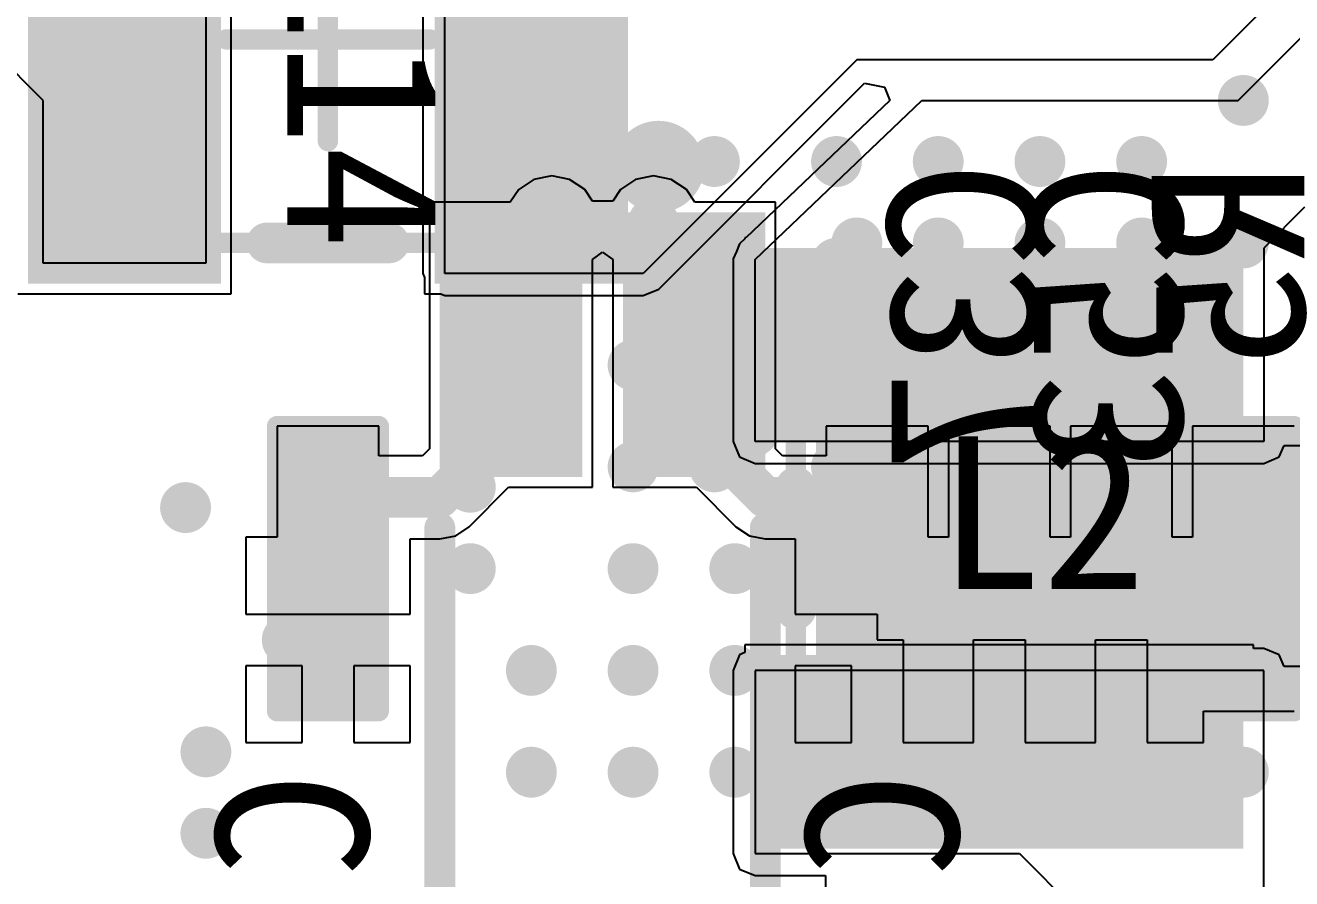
# Model space of a CAD drawing. Header units: millimetres. Extents: x 15 to 120, y 22 to 104.
# Drawn here: x 74.51 to 80.74, y 59.18 to 63.37 of the extents above; entities that cross this region are included whole.
import ezdxf

# ---------------------------------------------------------------- set-up
doc = ezdxf.new("R2010")
doc.units = ezdxf.units.MM
for name, color, linetype in [('BottomLayer', 5, 'Continuous'), ('BottomOverlay', 54, 'Continuous'), ('BottomPaste', 16, 'Continuous'), ('BottomSolder', 6, 'Continuous'), ('Mechanical13', 56, 'Continuous'), ('Mechanical15', 56, 'Continuous'), ('MultiLayer', 9, 'Continuous'), ('TopLayer', 1, 'Continuous'), ('TopOverlay', 2, 'Continuous'), ('TopPaste', 8, 'Continuous'), ('TopSolder', 216, 'Continuous')]:
    doc.layers.add(name, color=color, linetype=linetype)

msp = doc.modelspace()

# ---------------------------------------------------------------- linework, layer by layer
at = {"layer": 'BottomLayer'}
for p, q in [((77.1, 62.6294), (77.0122, 62.6119)), ((77.1878, 62.6119), (77.1, 62.6294)), ((77.6, 62.6294), (77.5122, 62.6119)), ((77.6878, 62.6119), (77.6, 62.6294)), ((76.9378, 62.5622), (76.8962, 62.5)), ((77.0122, 62.6119), (76.9378, 62.5622)), ((77.2622, 62.5622), (77.1878, 62.6119)), ((77.3, 62.5057), (77.2622, 62.5622)), ((77.4378, 62.5622), (77.4, 62.5057)), ((77.5122, 62.6119), (77.4378, 62.5622)), ((77.7622, 62.5622), (77.6878, 62.6119)), ((77.8038, 62.5), (77.7622, 62.5622)), ((76.8962, 62.5), (76.5, 62.5)), ((76.5, 62.5), (76.5, 61.2884)), ((77.4, 62.5057), (77.3, 62.5057)), ((78.2, 62.5), (77.8038, 62.5)), ((78.2, 61.2884), (78.2, 62.5)), ((77.3, 62.2181), (77.35, 62.2552)), ((77.35, 62.2552), (77.4, 62.2182)), ((77.3, 61.1), (77.3, 62.2181)), ((77.4, 62.2182), (77.4, 61.1)), ((76.25, 61.4), (75.75, 61.4)), ((75.75, 61.4), (75.75, 60.854)), ((76.25, 61.2539), (76.25, 61.4)), ((78.95, 61.4), (78.45, 61.4)), ((78.45, 61.4), (78.45, 61.2539)), ((78.95, 60.854), (78.95, 61.4)), ((79.55, 61.4), (79.05, 61.4)), ((79.05, 61.4), (79.05, 60.854)), ((79.55, 60.854), (79.55, 61.4)), ((80.15, 61.4), (79.65, 61.4)), ((79.65, 61.4), (79.65, 60.854)), ((80.15, 60.854), (80.15, 61.4)), ((80.75, 61.4), (80.25, 61.4)), ((80.25, 61.4), (80.25, 60.854)), ((76.5, 61.2884), (76.4655, 61.2539)), ((78.2345, 61.2539), (78.2, 61.2884)), ((76.4655, 61.2539), (76.25, 61.2539)), ((78.45, 61.2539), (78.2345, 61.2539)), ((76.6942, 60.9058), (76.8884, 61.1)), ((76.8884, 61.1), (77.3, 61.1)), ((77.4, 61.1), (77.8116, 61.1)), ((77.8116, 61.1), (78.0058, 60.9058)), ((76.628, 60.8616), (76.6942, 60.9058)), ((78.0058, 60.9058), (78.0058, 60.9058)), ((78.0058, 60.9058), (78.0058, 60.9058)), ((78.0058, 60.9058), (78.0058, 60.9058)), ((78.0058, 60.9058), (78.0058, 60.9058)), ((78.0058, 60.9058), (78.0058, 60.9058)), ((78.0058, 60.9058), (78.0058, 60.9058)), ((78.0058, 60.9058), (78.0058, 60.9058)), ((78.0058, 60.9058), (78.072, 60.8616)), ((75.75, 60.854), (75.596, 60.854)), ((75.596, 60.854), (75.596, 60.477)), ((76.404, 60.477), (76.404, 60.8461)), ((76.404, 60.8461), (76.55, 60.8461)), ((76.55, 60.8461), (76.628, 60.8616)), ((78.072, 60.8616), (78.15, 60.8461)), ((78.15, 60.8461), (78.296, 60.8461)), ((78.296, 60.8461), (78.296, 60.477)), ((79.05, 60.854), (78.95, 60.854)), ((79.65, 60.854), (79.55, 60.854)), ((80.25, 60.854), (80.15, 60.854)), ((75.596, 60.477), (76.404, 60.477)), ((78.296, 60.477), (78.7, 60.477)), ((78.7, 60.477), (78.7, 60.35)), ((78.7, 60.35), (78.827, 60.35)), ((78.827, 60.35), (78.827, 59.846)), ((79.173, 59.846), (79.173, 60.35)), ((79.173, 60.35), (79.427, 60.35)), ((79.427, 60.35), (79.427, 59.846)), ((79.773, 59.846), (79.773, 60.35)), ((79.773, 60.35), (80.027, 60.35)), ((80.027, 60.35), (80.027, 59.846)), ((75.873, 60.223), (75.596, 60.223)), ((75.596, 60.223), (75.596, 59.846)), ((75.873, 59.846), (75.873, 60.223)), ((76.404, 60.223), (76.127, 60.223)), ((76.127, 60.223), (76.127, 59.846)), ((76.404, 59.846), (76.404, 60.223)), ((78.573, 60.223), (78.296, 60.223)), ((78.296, 60.223), (78.296, 59.846)), ((78.573, 59.846), (78.573, 60.223)), ((80.304, 59.846), (80.304, 60)), ((80.304, 60), (80.75, 60)), ((75.596, 59.846), (75.873, 59.846)), ((76.127, 59.846), (76.404, 59.846)), ((78.296, 59.846), (78.573, 59.846)), ((78.827, 59.846), (79.104, 59.846)), ((79.104, 59.846), (79.104, 59.846)), ((79.104, 59.846), (79.173, 59.846)), ((79.427, 59.846), (79.704, 59.846)), ((79.704, 59.846), (79.704, 59.846)), ((79.704, 59.846), (79.773, 59.846)), ((80.027, 59.846), (80.304, 59.846))]:
    msp.add_line(p, q, dxfattribs=at)
for points, const_width in [([(77.0375, 62.4, 1), (77.1625, 62.4, 1)], 0.125), ([(77.5375, 62.4, 1), (77.6625, 62.4, 1)], 0.125), ([(78.5375, 62.3, 1), (78.6625, 62.3, 1)], 0.125), ([(78.9375, 62.3, 1), (79.0625, 62.3, 1)], 0.125), ([(79.4375, 62.3, 1), (79.5625, 62.3, 1)], 0.125), ([(79.9375, 62.3, 1), (80.0625, 62.3, 1)], 0.125), ([(80.4375, 62.3, 1), (80.5625, 62.3, 1)], 0.125), ([(76.85, 61.8, 1), (76.95, 61.8, 1)], 0.1), ([(77.75, 61.8, 1), (77.85, 61.8, 1)], 0.1), ([(76.85, 61.4, 1), (76.95, 61.4, 1)], 0.1), ([(76.85, 61.4, 1), (76.95, 61.4, 1)], 0.1), ([(77.75, 61.4, 1), (77.85, 61.4, 1)], 0.1), ([(77.75, 61.4, 1), (77.85, 61.4, 1)], 0.1), ([(79.2375, 61.1, 1), (79.3625, 61.1, 1)], 0.125), ([(79.8375, 61.1, 1), (79.9625, 61.1, 1)], 0.125), ([(80.4375, 61.1, 1), (80.5625, 61.1, 1)], 0.125), ([(75.95, 61.05, 1), (76.05, 61.05, 1)], 0.1), ([(76.5, 61.05, 1), (76.6, 61.05, 1)], 0.1), ([(76.5, 61.05, 1), (76.6, 61.05, 1)], 0.1), ([(78.1, 61.05, 1), (78.2, 61.05, 1)], 0.1), ([(78.1, 61.05, 1), (78.2, 61.05, 1)], 0.1), ([(78.65, 61.05, 1), (78.75, 61.05, 1)], 0.1), ([(75.7375, 60.35, 1), (75.8625, 60.35, 1)], 0.125), ([(80.45, 60.35, 1), (80.55, 60.35, 1)], 0.1), ([(78.5125, 60.225, 1), (78.6375, 60.225, 1)], 0.125), ([(78.7625, 60.225, 1), (78.8875, 60.225, 1)], 0.125), ([(79.1125, 60.225, 1), (79.2375, 60.225, 1)], 0.125), ([(79.3625, 60.225, 1), (79.4875, 60.225, 1)], 0.125), ([(79.7125, 60.225, 1), (79.8375, 60.225, 1)], 0.125), ([(79.9625, 60.225, 1), (80.0875, 60.225, 1)], 0.125), ([(76.9375, 59.7, 1), (77.0625, 59.7, 1)], 0.125), ([(80.4375, 59.7, 1), (80.5625, 59.7, 1)], 0.125)]:
    msp.add_lwpolyline(points, format="xyb", close=True, dxfattribs=dict(at, const_width=const_width))
at = {"layer": 'BottomLayer', "const_width": 0.2}
for points in [[(76.9, 61.4), (76.9, 61.8)], [(77.8, 61.4), (77.8, 61.8)], [(76.55, 61.05), (76.9, 61.4)], [(77.8, 61.4), (78.15, 61.05)], [(76, 61.05), (76.55, 61.05)], [(78.15, 61.05), (78.7, 61.05)], [(80.5, 60.35), (81.1, 60.35)]]:
    msp.add_lwpolyline(points, dxfattribs=at)
at = {"layer": 'BottomLayer'}
for points in [[(77.2, 61.2), (77.2, 62.4), (76.6, 61.2), (76.6, 62.4)], [(78.1, 61.2), (78.1, 62.4), (77.5, 61.2), (77.5, 62.4)], [(76.15, 61.3), (75.85, 61.3), (76.15, 60.8), (75.85, 60.8)], [(78.85, 61.3), (78.55, 61.3), (78.85, 60.8), (78.55, 60.8)], [(79.45, 61.3), (79.15, 61.3), (79.45, 60.8), (79.15, 60.8)], [(80.05, 61.3), (79.75, 61.3), (80.05, 60.8), (79.75, 60.8)], [(80.35, 60.8), (80.65, 60.8), (80.35, 61.3), (80.65, 61.3)], [(76.15, 60.6), (75.85, 60.6), (76.15, 60.1), (75.85, 60.1)], [(78.85, 60.6), (78.55, 60.6), (78.85, 60.1), (78.55, 60.1)], [(79.45, 60.6), (79.15, 60.6), (79.45, 60.1), (79.15, 60.1)], [(80.05, 60.6), (79.75, 60.6), (80.05, 60.1), (79.75, 60.1)], [(80.35, 60.1), (80.65, 60.1), (80.35, 60.6), (80.65, 60.6)]]:
    msp.add_solid(points, dxfattribs=at)
at = {"layer": 'BottomOverlay'}
for points, const_width in [([(78.6, 61.8, 1), (78.4, 61.8, 1)], 0.2), ([(78.35, 61.8, 1), (78.45, 61.8, 1)], 0.1), ([(78.55, 61.8, 1), (78.65, 61.8, 1)], 0.1), ([(76.512, 60.9, 1), (76.588, 60.9, 1)], 0.076), ([(78.112, 60.9, 1), (78.188, 60.9, 1)], 0.076)]:
    msp.add_lwpolyline(points, format="xyb", close=True, dxfattribs=dict(at, const_width=const_width))
at = {"layer": 'BottomOverlay', "const_width": 0.152}
for points in [[(76.55, 56.4), (76.55, 60.9)], [(78.15, 56.4), (78.15, 60.9)]]:
    msp.add_lwpolyline(points, dxfattribs=at)
at = {"layer": 'BottomPaste'}
for points in [[(77.2, 61.2), (77.2, 62.4), (76.6, 61.2), (76.6, 62.4)], [(77.2, 61.2), (77.2, 62.4), (76.6, 61.2), (76.6, 62.4)], [(78.1, 61.2), (78.1, 62.4), (77.5, 61.2), (77.5, 62.4)], [(78.1, 61.2), (78.1, 62.4), (77.5, 61.2), (77.5, 62.4)], [(76.15, 61.3), (75.85, 61.3), (76.15, 60.8), (75.85, 60.8)], [(76.15, 61.3), (75.85, 61.3), (76.15, 60.8), (75.85, 60.8)], [(78.85, 61.3), (78.55, 61.3), (78.85, 60.8), (78.55, 60.8)], [(78.85, 61.3), (78.55, 61.3), (78.85, 60.8), (78.55, 60.8)], [(79.45, 61.3), (79.15, 61.3), (79.45, 60.8), (79.15, 60.8)], [(79.45, 61.3), (79.15, 61.3), (79.45, 60.8), (79.15, 60.8)], [(80.05, 61.3), (79.75, 61.3), (80.05, 60.8), (79.75, 60.8)], [(80.05, 61.3), (79.75, 61.3), (80.05, 60.8), (79.75, 60.8)], [(80.35, 60.8), (80.65, 60.8), (80.35, 61.3), (80.65, 61.3)], [(80.35, 60.8), (80.65, 60.8), (80.35, 61.3), (80.65, 61.3)], [(76.15, 60.6), (75.85, 60.6), (76.15, 60.1), (75.85, 60.1)], [(76.15, 60.6), (75.85, 60.6), (76.15, 60.1), (75.85, 60.1)], [(78.85, 60.6), (78.55, 60.6), (78.85, 60.1), (78.55, 60.1)], [(78.85, 60.6), (78.55, 60.6), (78.85, 60.1), (78.55, 60.1)], [(79.45, 60.6), (79.15, 60.6), (79.45, 60.1), (79.15, 60.1)], [(79.45, 60.6), (79.15, 60.6), (79.45, 60.1), (79.15, 60.1)], [(80.05, 60.6), (79.75, 60.6), (80.05, 60.1), (79.75, 60.1)], [(80.05, 60.6), (79.75, 60.6), (80.05, 60.1), (79.75, 60.1)], [(80.35, 60.1), (80.65, 60.1), (80.35, 60.6), (80.65, 60.6)], [(80.35, 60.1), (80.65, 60.1), (80.35, 60.6), (80.65, 60.6)]]:
    msp.add_solid(points, dxfattribs=at)
at = {"layer": 'BottomSolder'}
for points in [[(77.25, 61.15), (77.25, 62.45), (76.55, 61.15), (76.55, 62.45)], [(77.25, 61.15), (77.25, 62.45), (76.55, 61.15), (76.55, 62.45)], [(78.15, 61.15), (78.15, 62.45), (77.45, 61.15), (77.45, 62.45)], [(78.15, 61.15), (78.15, 62.45), (77.45, 61.15), (77.45, 62.45)], [(76.2, 61.35), (75.8, 61.35), (76.2, 60.75), (75.8, 60.75)], [(76.2, 61.35), (75.8, 61.35), (76.2, 60.75), (75.8, 60.75)], [(78.9, 61.35), (78.5, 61.35), (78.9, 60.75), (78.5, 60.75)], [(78.9, 61.35), (78.5, 61.35), (78.9, 60.75), (78.5, 60.75)], [(79.5, 61.35), (79.1, 61.35), (79.5, 60.75), (79.1, 60.75)], [(79.5, 61.35), (79.1, 61.35), (79.5, 60.75), (79.1, 60.75)], [(80.1, 61.35), (79.7, 61.35), (80.1, 60.75), (79.7, 60.75)], [(80.1, 61.35), (79.7, 61.35), (80.1, 60.75), (79.7, 60.75)], [(80.3, 60.75), (80.7, 60.75), (80.3, 61.35), (80.7, 61.35)], [(80.3, 60.75), (80.7, 60.75), (80.3, 61.35), (80.7, 61.35)], [(76.2, 60.65), (75.8, 60.65), (76.2, 60.05), (75.8, 60.05)], [(76.2, 60.65), (75.8, 60.65), (76.2, 60.05), (75.8, 60.05)], [(78.9, 60.65), (78.5, 60.65), (78.9, 60.05), (78.5, 60.05)], [(78.9, 60.65), (78.5, 60.65), (78.9, 60.05), (78.5, 60.05)], [(79.5, 60.65), (79.1, 60.65), (79.5, 60.05), (79.1, 60.05)], [(79.5, 60.65), (79.1, 60.65), (79.5, 60.05), (79.1, 60.05)], [(80.1, 60.65), (79.7, 60.65), (80.1, 60.05), (79.7, 60.05)], [(80.1, 60.65), (79.7, 60.65), (80.1, 60.05), (79.7, 60.05)], [(80.3, 60.05), (80.7, 60.05), (80.3, 60.65), (80.7, 60.65)], [(80.3, 60.05), (80.7, 60.05), (80.3, 60.65), (80.7, 60.65)]]:
    msp.add_solid(points, dxfattribs=at)
at = {"layer": 'Mechanical13', "const_width": 0.1}
for points in [[(74.85, 62.3), (74.85, 64.3)], [(77.15, 62.3), (77.15, 64.3)], [(74.85, 62.3), (77.15, 62.3)], [(78.3, 59.65), (78.3, 61.95)], [(78.3, 61.95), (80.3, 61.95)], [(80.3, 59.65), (80.3, 61.95)], [(75.835, 61.015), (76.165, 61.015)], [(75.835, 60.385), (75.835, 61.015)], [(76.165, 60.385), (76.165, 61.015)], [(78.535, 61.015), (78.865, 61.015)], [(78.535, 60.385), (78.535, 61.015)], [(78.865, 60.385), (78.865, 61.015)], [(79.135, 61.015), (79.465, 61.015)], [(79.135, 60.385), (79.135, 61.015)], [(79.465, 60.385), (79.465, 61.015)], [(79.735, 61.015), (80.065, 61.015)], [(79.735, 60.385), (79.735, 61.015)], [(80.065, 60.385), (80.065, 61.015)], [(80.335, 61.015), (80.665, 61.015)], [(80.335, 60.385), (80.335, 61.015)], [(80.665, 60.385), (80.665, 61.015)], [(75.835, 60.385), (76.165, 60.385)], [(78.535, 60.385), (78.865, 60.385)], [(79.135, 60.385), (79.465, 60.385)], [(79.735, 60.385), (80.065, 60.385)], [(80.335, 60.385), (80.665, 60.385)], [(78.3, 59.65), (80.3, 59.65)]]:
    msp.add_lwpolyline(points, dxfattribs=at)
at = {"layer": 'Mechanical13', "const_width": 0.05}
for points in [[(74.825, 62.3, 1), (74.875, 62.3, 1)], [(74.825, 62.3, 1), (74.875, 62.3, 1)], [(77.125, 62.3, 1), (77.175, 62.3, 1)], [(77.125, 62.3, 1), (77.175, 62.3, 1)], [(78.275, 61.95, 1), (78.325, 61.95, 1)], [(78.275, 61.95, 1), (78.325, 61.95, 1)], [(80.275, 61.95, 1), (80.325, 61.95, 1)], [(80.275, 61.95, 1), (80.325, 61.95, 1)], [(75.81, 61.015, 1), (75.86, 61.015, 1)], [(75.81, 61.015, 1), (75.86, 61.015, 1)], [(76.14, 61.015, 1), (76.19, 61.015, 1)], [(76.14, 61.015, 1), (76.19, 61.015, 1)], [(78.51, 61.015, 1), (78.56, 61.015, 1)], [(78.51, 61.015, 1), (78.56, 61.015, 1)], [(78.84, 61.015, 1), (78.89, 61.015, 1)], [(78.84, 61.015, 1), (78.89, 61.015, 1)], [(79.11, 61.015, 1), (79.16, 61.015, 1)], [(79.11, 61.015, 1), (79.16, 61.015, 1)], [(79.44, 61.015, 1), (79.49, 61.015, 1)], [(79.44, 61.015, 1), (79.49, 61.015, 1)], [(79.71, 61.015, 1), (79.76, 61.015, 1)], [(79.71, 61.015, 1), (79.76, 61.015, 1)], [(80.04, 61.015, 1), (80.09, 61.015, 1)], [(80.04, 61.015, 1), (80.09, 61.015, 1)], [(80.31, 61.015, 1), (80.36, 61.015, 1)], [(80.31, 61.015, 1), (80.36, 61.015, 1)], [(80.64, 61.015, 1), (80.69, 61.015, 1)], [(80.64, 61.015, 1), (80.69, 61.015, 1)], [(75.81, 60.385, 1), (75.86, 60.385, 1)], [(75.81, 60.385, 1), (75.86, 60.385, 1)], [(76.14, 60.385, 1), (76.19, 60.385, 1)], [(76.14, 60.385, 1), (76.19, 60.385, 1)], [(78.51, 60.385, 1), (78.56, 60.385, 1)], [(78.51, 60.385, 1), (78.56, 60.385, 1)], [(78.84, 60.385, 1), (78.89, 60.385, 1)], [(78.84, 60.385, 1), (78.89, 60.385, 1)], [(79.11, 60.385, 1), (79.16, 60.385, 1)], [(79.11, 60.385, 1), (79.16, 60.385, 1)], [(79.44, 60.385, 1), (79.49, 60.385, 1)], [(79.44, 60.385, 1), (79.49, 60.385, 1)], [(79.71, 60.385, 1), (79.76, 60.385, 1)], [(79.71, 60.385, 1), (79.76, 60.385, 1)], [(80.04, 60.385, 1), (80.09, 60.385, 1)], [(80.04, 60.385, 1), (80.09, 60.385, 1)], [(80.31, 60.385, 1), (80.36, 60.385, 1)], [(80.31, 60.385, 1), (80.36, 60.385, 1)], [(80.64, 60.385, 1), (80.69, 60.385, 1)], [(80.64, 60.385, 1), (80.69, 60.385, 1)], [(78.275, 59.65, 1), (78.325, 59.65, 1)], [(78.275, 59.65, 1), (78.325, 59.65, 1)], [(80.275, 59.65, 1), (80.325, 59.65, 1)], [(80.275, 59.65, 1), (80.325, 59.65, 1)]]:
    msp.add_lwpolyline(points, format="xyb", close=True, dxfattribs=at)
at = {"layer": 'Mechanical15', "const_width": 0.1}
for points in [[(74.7, 62.3), (74.7, 64.3)], [(77.3, 62.3), (77.3, 64.3)], [(76, 62.8), (76, 63.8)], [(75.5, 63.3), (76.5, 63.3)], [(74.7, 62.3), (77.3, 62.3)], [(78.3, 59.5), (78.3, 62.1)], [(78.3, 62.1), (80.3, 62.1)], [(80.3, 59.5), (80.3, 62.1)], [(75.75, 61.4), (76.25, 61.4)], [(75.75, 60), (75.75, 61.4)], [(76.25, 60), (76.25, 61.4)], [(78.45, 61.4), (78.95, 61.4)], [(78.45, 60), (78.45, 61.4)], [(78.95, 60), (78.95, 61.4)], [(79.05, 61.4), (79.55, 61.4)], [(79.05, 60), (79.05, 61.4)], [(79.55, 60), (79.55, 61.4)], [(79.65, 61.4), (80.15, 61.4)], [(79.65, 60), (79.65, 61.4)], [(80.15, 60), (80.15, 61.4)], [(80.25, 61.4), (80.75, 61.4)], [(80.25, 60), (80.25, 61.4)], [(80.75, 60), (80.75, 61.4)], [(79.3, 60.3), (79.3, 61.3)], [(76, 60.535), (76, 60.865)], [(78.7, 60.535), (78.7, 60.865)], [(79.3, 60.535), (79.3, 60.865)], [(79.9, 60.535), (79.9, 60.865)], [(80.5, 60.535), (80.5, 60.865)], [(78.8, 60.8), (79.8, 60.8)], [(75.835, 60.7), (76.165, 60.7)], [(78.535, 60.7), (78.865, 60.7)], [(79.135, 60.7), (79.465, 60.7)], [(79.735, 60.7), (80.065, 60.7)], [(80.335, 60.7), (80.665, 60.7)], [(75.75, 60), (76.25, 60)], [(78.45, 60), (78.95, 60)], [(79.05, 60), (79.55, 60)], [(79.65, 60), (80.15, 60)], [(80.25, 60), (80.75, 60)], [(78.3, 59.5), (80.3, 59.5)]]:
    msp.add_lwpolyline(points, dxfattribs=at)
at = {"layer": 'Mechanical15', "const_width": 0.05}
for points in [[(75.475, 63.3, 1), (75.525, 63.3, 1)], [(76.475, 63.3, 1), (76.525, 63.3, 1)], [(75.975, 62.8, 1), (76.025, 62.8, 1)], [(74.675, 62.3, 1), (74.725, 62.3, 1)], [(74.675, 62.3, 1), (74.725, 62.3, 1)], [(77.275, 62.3, 1), (77.325, 62.3, 1)], [(77.275, 62.3, 1), (77.325, 62.3, 1)], [(78.275, 62.1, 1), (78.325, 62.1, 1)], [(78.275, 62.1, 1), (78.325, 62.1, 1)], [(80.275, 62.1, 1), (80.325, 62.1, 1)], [(80.275, 62.1, 1), (80.325, 62.1, 1)], [(75.725, 61.4, 1), (75.775, 61.4, 1)], [(75.725, 61.4, 1), (75.775, 61.4, 1)], [(76.225, 61.4, 1), (76.275, 61.4, 1)], [(76.225, 61.4, 1), (76.275, 61.4, 1)], [(78.425, 61.4, 1), (78.475, 61.4, 1)], [(78.425, 61.4, 1), (78.475, 61.4, 1)], [(78.925, 61.4, 1), (78.975, 61.4, 1)], [(78.925, 61.4, 1), (78.975, 61.4, 1)], [(79.025, 61.4, 1), (79.075, 61.4, 1)], [(79.025, 61.4, 1), (79.075, 61.4, 1)], [(79.525, 61.4, 1), (79.575, 61.4, 1)], [(79.525, 61.4, 1), (79.575, 61.4, 1)], [(79.625, 61.4, 1), (79.675, 61.4, 1)], [(79.625, 61.4, 1), (79.675, 61.4, 1)], [(80.125, 61.4, 1), (80.175, 61.4, 1)], [(80.125, 61.4, 1), (80.175, 61.4, 1)], [(80.225, 61.4, 1), (80.275, 61.4, 1)], [(80.225, 61.4, 1), (80.275, 61.4, 1)], [(80.725, 61.4, 1), (80.775, 61.4, 1)], [(80.725, 61.4, 1), (80.775, 61.4, 1)], [(79.275, 61.3, 1), (79.325, 61.3, 1)], [(75.975, 60.865, 1), (76.025, 60.865, 1)], [(78.675, 60.865, 1), (78.725, 60.865, 1)], [(79.275, 60.865, 1), (79.325, 60.865, 1)], [(79.875, 60.865, 1), (79.925, 60.865, 1)], [(80.475, 60.865, 1), (80.525, 60.865, 1)], [(78.775, 60.8, 1), (78.825, 60.8, 1)], [(79.775, 60.8, 1), (79.825, 60.8, 1)], [(75.81, 60.7, 1), (75.86, 60.7, 1)], [(76.14, 60.7, 1), (76.19, 60.7, 1)], [(78.51, 60.7, 1), (78.56, 60.7, 1)], [(78.84, 60.7, 1), (78.89, 60.7, 1)], [(79.11, 60.7, 1), (79.16, 60.7, 1)], [(79.44, 60.7, 1), (79.49, 60.7, 1)], [(79.71, 60.7, 1), (79.76, 60.7, 1)], [(80.04, 60.7, 1), (80.09, 60.7, 1)], [(80.31, 60.7, 1), (80.36, 60.7, 1)], [(80.64, 60.7, 1), (80.69, 60.7, 1)], [(75.975, 60.535, 1), (76.025, 60.535, 1)], [(78.675, 60.535, 1), (78.725, 60.535, 1)], [(79.275, 60.535, 1), (79.325, 60.535, 1)], [(79.875, 60.535, 1), (79.925, 60.535, 1)], [(80.475, 60.535, 1), (80.525, 60.535, 1)], [(79.275, 60.3, 1), (79.325, 60.3, 1)], [(75.725, 60, 1), (75.775, 60, 1)], [(75.725, 60, 1), (75.775, 60, 1)], [(76.225, 60, 1), (76.275, 60, 1)], [(76.225, 60, 1), (76.275, 60, 1)], [(78.425, 60, 1), (78.475, 60, 1)], [(78.425, 60, 1), (78.475, 60, 1)], [(78.925, 60, 1), (78.975, 60, 1)], [(78.925, 60, 1), (78.975, 60, 1)], [(79.025, 60, 1), (79.075, 60, 1)], [(79.025, 60, 1), (79.075, 60, 1)], [(79.525, 60, 1), (79.575, 60, 1)], [(79.525, 60, 1), (79.575, 60, 1)], [(79.625, 60, 1), (79.675, 60, 1)], [(79.625, 60, 1), (79.675, 60, 1)], [(80.125, 60, 1), (80.175, 60, 1)], [(80.125, 60, 1), (80.175, 60, 1)], [(80.225, 60, 1), (80.275, 60, 1)], [(80.225, 60, 1), (80.275, 60, 1)], [(80.725, 60, 1), (80.775, 60, 1)], [(80.725, 60, 1), (80.775, 60, 1)], [(78.275, 59.5, 1), (78.325, 59.5, 1)], [(78.275, 59.5, 1), (78.325, 59.5, 1)], [(80.275, 59.5, 1), (80.325, 59.5, 1)], [(80.275, 59.5, 1), (80.325, 59.5, 1)]]:
    msp.add_lwpolyline(points, format="xyb", close=True, dxfattribs=at)
at = {"layer": 'MultiLayer'}
for points, const_width in [([(80.4375, 63, 1), (80.5625, 63, 1)], 0.125), ([(76.9625, 62.675, 1), (77.1875, 62.675, 1)], 0.225), ([(77.5125, 62.675, 1), (77.7375, 62.675, 1)], 0.225), ([(77.8375, 62.7, 1), (77.9625, 62.7, 1)], 0.125), ([(78.4375, 62.7, 1), (78.5625, 62.7, 1)], 0.125), ([(78.9375, 62.7, 1), (79.0625, 62.7, 1)], 0.125), ([(79.4375, 62.7, 1), (79.5625, 62.7, 1)], 0.125), ([(79.9375, 62.7, 1), (80.0625, 62.7, 1)], 0.125), ([(77.0375, 62.4, 1), (77.1625, 62.4, 1)], 0.125), ([(77.0375, 62.4, 1), (77.1625, 62.4, 1)], 0.125), ([(77.5375, 62.4, 1), (77.6625, 62.4, 1)], 0.125), ([(77.5375, 62.4, 1), (77.6625, 62.4, 1)], 0.125), ([(78.5375, 62.3, 1), (78.6625, 62.3, 1)], 0.125), ([(78.9375, 62.3, 1), (79.0625, 62.3, 1)], 0.125), ([(79.4375, 62.3, 1), (79.5625, 62.3, 1)], 0.125), ([(79.9375, 62.3, 1), (80.0625, 62.3, 1)], 0.125), ([(80.4375, 62.3, 1), (80.5625, 62.3, 1)], 0.125), ([(76.7375, 62.2, 1), (76.8625, 62.2, 1)], 0.125), ([(77.8375, 62.2, 1), (77.9625, 62.2, 1)], 0.125), ([(78.4375, 62.2, 1), (78.5625, 62.2, 1)], 0.125), ([(78.9375, 62.2, 1), (79.0625, 62.2, 1)], 0.125), ([(79.4375, 62.2, 1), (79.5625, 62.2, 1)], 0.125), ([(76.9375, 61.7, 1), (77.0625, 61.7, 1)], 0.125), ([(77.4375, 61.7, 1), (77.5625, 61.7, 1)], 0.125), ([(77.8375, 61.7, 1), (77.9625, 61.7, 1)], 0.125), ([(78.4375, 61.7, 1), (78.5625, 61.7, 1)], 0.125), ([(78.9375, 61.7, 1), (79.0625, 61.7, 1)], 0.125), ([(77.9125, 61.45, 1), (78.1375, 61.45, 1)], 0.225), ([(78.2375, 61.45, 1), (78.3625, 61.45, 1)], 0.125), ([(77.4375, 61.2, 1), (77.5625, 61.2, 1)], 0.125), ([(77.8375, 61.2, 1), (77.9625, 61.2, 1)], 0.125), ([(78.4375, 61.2, 1), (78.5625, 61.2, 1)], 0.125), ([(78.8375, 61.2, 1), (78.9625, 61.2, 1)], 0.125), ([(76.6375, 61.1, 1), (76.7625, 61.1, 1)], 0.125), ([(79.2375, 61.1, 1), (79.3625, 61.1, 1)], 0.125), ([(79.2375, 61.1, 1), (79.3625, 61.1, 1)], 0.125), ([(79.8375, 61.1, 1), (79.9625, 61.1, 1)], 0.125), ([(79.8375, 61.1, 1), (79.9625, 61.1, 1)], 0.125), ([(80.4375, 61.1, 1), (80.5625, 61.1, 1)], 0.125), ([(80.4375, 61.1, 1), (80.5625, 61.1, 1)], 0.125), ([(75.2375, 61, 1), (75.3625, 61, 1)], 0.125), ([(79.1875, 60.825, 1), (79.4125, 60.825, 1)], 0.225), ([(79.7875, 60.825, 1), (80.0125, 60.825, 1)], 0.225), ([(80.3875, 60.825, 1), (80.6125, 60.825, 1)], 0.225), ([(76.6374, 60.6999, 1), (76.7624, 60.6999, 1)], 0.125), ([(77.4375, 60.7, 1), (77.5625, 60.7, 1)], 0.125), ([(77.9375, 60.7, 1), (78.0625, 60.7, 1)], 0.125), ([(78.4375, 60.7, 1), (78.5625, 60.7, 1)], 0.125), ([(78.9375, 60.675, 1), (79.0625, 60.675, 1)], 0.125), ([(80.4375, 60.675, 1), (80.5625, 60.675, 1)], 0.125), ([(75.7375, 60.35, 1), (75.8625, 60.35, 1)], 0.125), ([(76.9375, 60.2, 1), (77.0625, 60.2, 1)], 0.125), ([(77.4375, 60.2, 1), (77.5625, 60.2, 1)], 0.125), ([(77.9375, 60.2, 1), (78.0625, 60.2, 1)], 0.125), ([(78.4375, 60.2, 1), (78.5625, 60.2, 1)], 0.125), ([(78.5125, 60.225, 1), (78.6375, 60.225, 1)], 0.125), ([(78.7625, 60.225, 1), (78.8875, 60.225, 1)], 0.125), ([(78.9375, 60.2, 1), (79.0625, 60.2, 1)], 0.125), ([(79.1125, 60.225, 1), (79.2375, 60.225, 1)], 0.125), ([(79.3625, 60.225, 1), (79.4875, 60.225, 1)], 0.125), ([(79.4375, 60.2, 1), (79.5625, 60.2, 1)], 0.125), ([(79.7125, 60.225, 1), (79.8375, 60.225, 1)], 0.125), ([(79.9625, 60.225, 1), (80.0875, 60.225, 1)], 0.125), ([(75.3375, 59.8, 1), (75.4625, 59.8, 1)], 0.125), ([(76.9375, 59.7, 1), (77.0625, 59.7, 1)], 0.125), ([(76.9375, 59.7, 1), (77.0625, 59.7, 1)], 0.125), ([(77.4375, 59.7, 1), (77.5625, 59.7, 1)], 0.125), ([(77.9375, 59.7, 1), (78.0625, 59.7, 1)], 0.125), ([(78.4375, 59.7, 1), (78.5625, 59.7, 1)], 0.125), ([(78.9375, 59.7, 1), (79.0625, 59.7, 1)], 0.125), ([(79.4375, 59.7, 1), (79.5625, 59.7, 1)], 0.125), ([(79.9375, 59.7, 1), (80.0625, 59.7, 1)], 0.125), ([(80.4375, 59.7, 1), (80.5625, 59.7, 1)], 0.125), ([(80.4375, 59.7, 1), (80.5625, 59.7, 1)], 0.125), ([(75.3375, 59.4, 1), (75.4625, 59.4, 1)], 0.125)]:
    msp.add_lwpolyline(points, format="xyb", close=True, dxfattribs=dict(at, const_width=const_width))
at = {"layer": 'TopLayer'}
for p, q in [((75.4, 64.5), (75.4, 62.2)), ((75.525, 62.05), (75.525, 64.55)), ((80.475, 63), (81.975, 64.5)), ((76.4668, 64.45), (76.4668, 62.15)), ((76.575, 62.15), (76.575, 64.45)), ((81.025, 63.875), (80.35, 63.2)), ((74.6, 63), (74.1, 63.5)), ((78.6, 63.2), (77.55, 62.15)), ((80.35, 63.2), (78.6, 63.2)), ((77.6265, 62.0735), (78.6377, 63.0846)), ((78.6377, 63.0846), (78.7357, 63.0645)), ((78.7357, 63.0645), (78.7619, 62.9989)), ((74.6, 62.2), (74.6, 63)), ((78.7619, 62.9989), (78.0543, 62.325)), ((78.1, 62.219), (78.92, 63)), ((78.92, 63), (80.475, 63)), ((80.8, 62.475), (80.6, 62.275)), ((78.05, 62.3209), (78.0254, 62.2974)), ((78.0543, 62.325), (78.05, 62.325)), ((78.05, 62.325), (78.05, 62.3209)), ((78.0081, 62.2584), (77.9918, 62.2217)), ((78.0235, 62.2956), (78.0081, 62.2584)), ((78.0248, 62.2961), (78.0235, 62.2956)), ((78.0254, 62.2974), (78.0248, 62.2961)), ((80.6, 62.275), (80.6, 61.325)), ((75.4, 62.2), (74.6, 62.2)), ((77.9918, 62.2217), (77.9923, 62.2204)), ((77.9923, 62.2204), (77.9918, 62.219)), ((77.9918, 62.219), (77.9918, 61.325)), ((78.1, 61.325), (78.1, 62.219)), ((76.4668, 62.15), (76.475, 62.1302)), ((76.475, 62.1302), (76.475, 62.05)), ((77.55, 62.15), (76.575, 62.15)), ((77.55, 62.0418), (77.6265, 62.0735)), ((74.475, 62.05), (75.525, 62.05)), ((76.475, 62.05), (76.5551, 62.05)), ((76.5551, 62.05), (76.575, 62.0418)), ((76.575, 62.0418), (77.55, 62.0418)), ((77.9918, 61.325), (78.0235, 61.2485)), ((80.6, 61.325), (78.1, 61.325)), ((80.6765, 61.2485), (80.7, 61.3051)), ((80.7, 61.3051), (80.8, 61.3051)), ((78.0235, 61.2485), (78.1, 61.2168)), ((78.1, 61.2168), (80.6, 61.2168)), ((80.6, 61.2168), (80.6765, 61.2485)), ((80.55, 60.325), (78.05, 60.325)), ((78.05, 60.325), (78.05, 60.2875)), ((80.55, 60.3082), (80.55, 60.325)), ((78.0235, 60.2765), (77.9918, 60.2)), ((78.05, 60.2875), (78.0235, 60.2765)), ((80.6, 60.3082), (80.55, 60.3082)), ((80.6765, 60.2765), (80.6, 60.3082)), ((80.7, 60.2199), (80.6765, 60.2765)), ((77.9918, 60.2), (77.9918, 59.3)), ((78.1, 60.2), (78.1, 59.3)), ((80.6, 60.2), (78.1, 60.2)), ((80.6, 58.1), (80.6, 60.2)), ((80.8, 60.2199), (80.7, 60.2199)), ((77.9918, 59.3), (78.0235, 59.2235)), ((78.1, 59.3), (79.4, 59.3)), ((79.4, 59.3), (79.7, 59)), ((78.0235, 59.2235), (78.1, 59.1918)), ((78.1, 59.1918), (78.446, 59.1918)), ((78.446, 59.1918), (78.446, 58.727))]:
    msp.add_line(p, q, dxfattribs=at)
at = {"layer": 'TopLayer', "const_width": 0.125}
for points in [[(77.4375, 60.7, 1), (77.5625, 60.7, 1)], [(78.9375, 60.675, 1), (79.0625, 60.675, 1)], [(80.4375, 60.675, 1), (80.5625, 60.675, 1)], [(76.9375, 60.2, 1), (77.0625, 60.2, 1)], [(77.4375, 60.2, 1), (77.5625, 60.2, 1)], [(76.9375, 59.7, 1), (77.0625, 59.7, 1)], [(77.4375, 59.7, 1), (77.5625, 59.7, 1)]]:
    msp.add_lwpolyline(points, format="xyb", close=True, dxfattribs=at)
at = {"layer": 'TopLayer'}
for points in [[(75.425, 62.15), (75.425, 64.45), (74.575, 62.15), (74.575, 64.45)], [(77.425, 62.15), (77.425, 64.45), (76.575, 62.15), (76.575, 64.45)], [(80.45, 62.225), (78.15, 62.225), (80.45, 61.375), (78.15, 61.375)], [(80.45, 60.225), (78.15, 60.225), (80.45, 59.375), (78.15, 59.375)]]:
    msp.add_solid(points, dxfattribs=at)
at = {"layer": 'TopOverlay', "const_width": 0.2}
for points in [[(75.7, 62.3), (76.3, 62.3)], [(78.3, 60.5), (78.3, 61.1)], [(80.3, 60.5), (80.3, 61.1)]]:
    msp.add_lwpolyline(points, dxfattribs=at)
at = {"layer": 'TopOverlay', "const_width": 0.1}
for points in [[(75.65, 62.3, 1), (75.75, 62.3, 1)], [(76.25, 62.3, 1), (76.35, 62.3, 1)], [(78.25, 61.1, 1), (78.35, 61.1, 1)], [(80.25, 61.1, 1), (80.35, 61.1, 1)], [(78.25, 60.5, 1), (78.35, 60.5, 1)], [(80.25, 60.5, 1), (80.35, 60.5, 1)]]:
    msp.add_lwpolyline(points, format="xyb", close=True, dxfattribs=at)
at = {"layer": 'TopPaste'}
for points in [[(75.425, 62.15), (75.425, 64.45), (74.575, 62.15), (74.575, 64.45)], [(75.425, 62.15), (75.425, 64.45), (74.575, 62.15), (74.575, 64.45)], [(77.425, 62.15), (77.425, 64.45), (76.575, 62.15), (76.575, 64.45)], [(77.425, 62.15), (77.425, 64.45), (76.575, 62.15), (76.575, 64.45)], [(80.45, 62.225), (78.15, 62.225), (80.45, 61.375), (78.15, 61.375)], [(80.45, 62.225), (78.15, 62.225), (80.45, 61.375), (78.15, 61.375)], [(80.45, 60.225), (78.15, 60.225), (80.45, 59.375), (78.15, 59.375)], [(80.45, 60.225), (78.15, 60.225), (80.45, 59.375), (78.15, 59.375)]]:
    msp.add_solid(points, dxfattribs=at)
at = {"layer": 'TopSolder'}
for points in [[(75.475, 62.1), (75.475, 64.5), (74.525, 62.1), (74.525, 64.5)], [(75.475, 62.1), (75.475, 64.5), (74.525, 62.1), (74.525, 64.5)], [(77.475, 62.1), (77.475, 64.5), (76.525, 62.1), (76.525, 64.5)], [(77.475, 62.1), (77.475, 64.5), (76.525, 62.1), (76.525, 64.5)], [(80.5, 62.275), (78.1, 62.275), (80.5, 61.325), (78.1, 61.325)], [(80.5, 62.275), (78.1, 62.275), (80.5, 61.325), (78.1, 61.325)], [(80.5, 60.275), (78.1, 60.275), (80.5, 59.325), (78.1, 59.325)], [(80.5, 60.275), (78.1, 60.275), (80.5, 59.325), (78.1, 59.325)]]:
    msp.add_solid(points, dxfattribs=at)

# ---------------------------------------------------------------- texts
at = {"layer": 'BottomOverlay', "text_generation_flag": 2}
for s, p in [('C37', (79.5, 62.7)), ('C53', (80.2, 62.7)), ('R5', (80.8, 62.7)), ('C115', (76.2, 59.7)), ('C116', (79.1, 59.7))]:
    msp.add_text(s, height=0.75, rotation=90, dxfattribs=at).set_placement(p)
at = {"layer": 'TopOverlay'}
for s, rotation, p in [('L14', 270, (75.8, 63.8)), ('L2', 360, (79, 60.6))]:
    msp.add_text(s, height=0.75, rotation=rotation, dxfattribs=at).set_placement(p)

doc.saveas('drawing.dxf')
